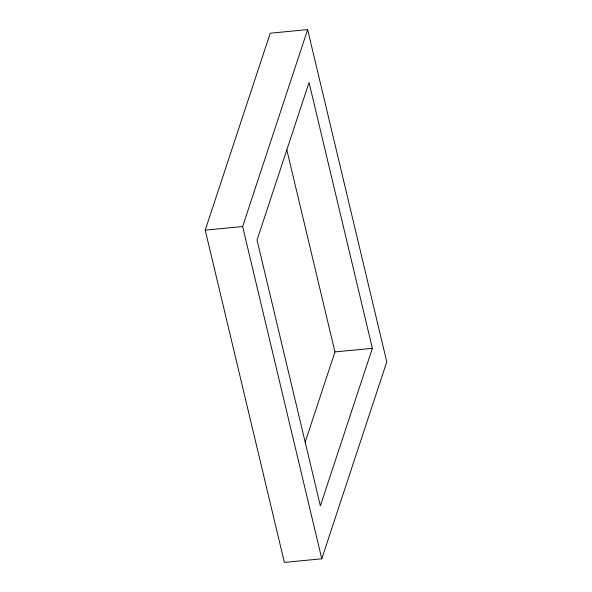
<?xml version="1.0" encoding="UTF-8"?>
<svg xmlns="http://www.w3.org/2000/svg" width="592" height="592" viewBox="0 0 592 592"><rect width="100%" height="100%" fill="white"/><g stroke="black" fill="none" stroke-linecap="round" stroke-linejoin="round"><path stroke-width="0.89" d="M205.217 230.147L270.218 33.204L307.633 29.6L386.783 361.853L321.782 558.796L284.367 562.4L205.217 230.147L242.631 226.544L307.633 29.6M305.198 442.083L334.954 351.929L286.824 149.88M372.368 348.318L320.368 505.871L257.046 240.071L309.046 82.517L372.368 348.318L334.954 351.929M242.631 226.544L321.782 558.796"/></g></svg>
